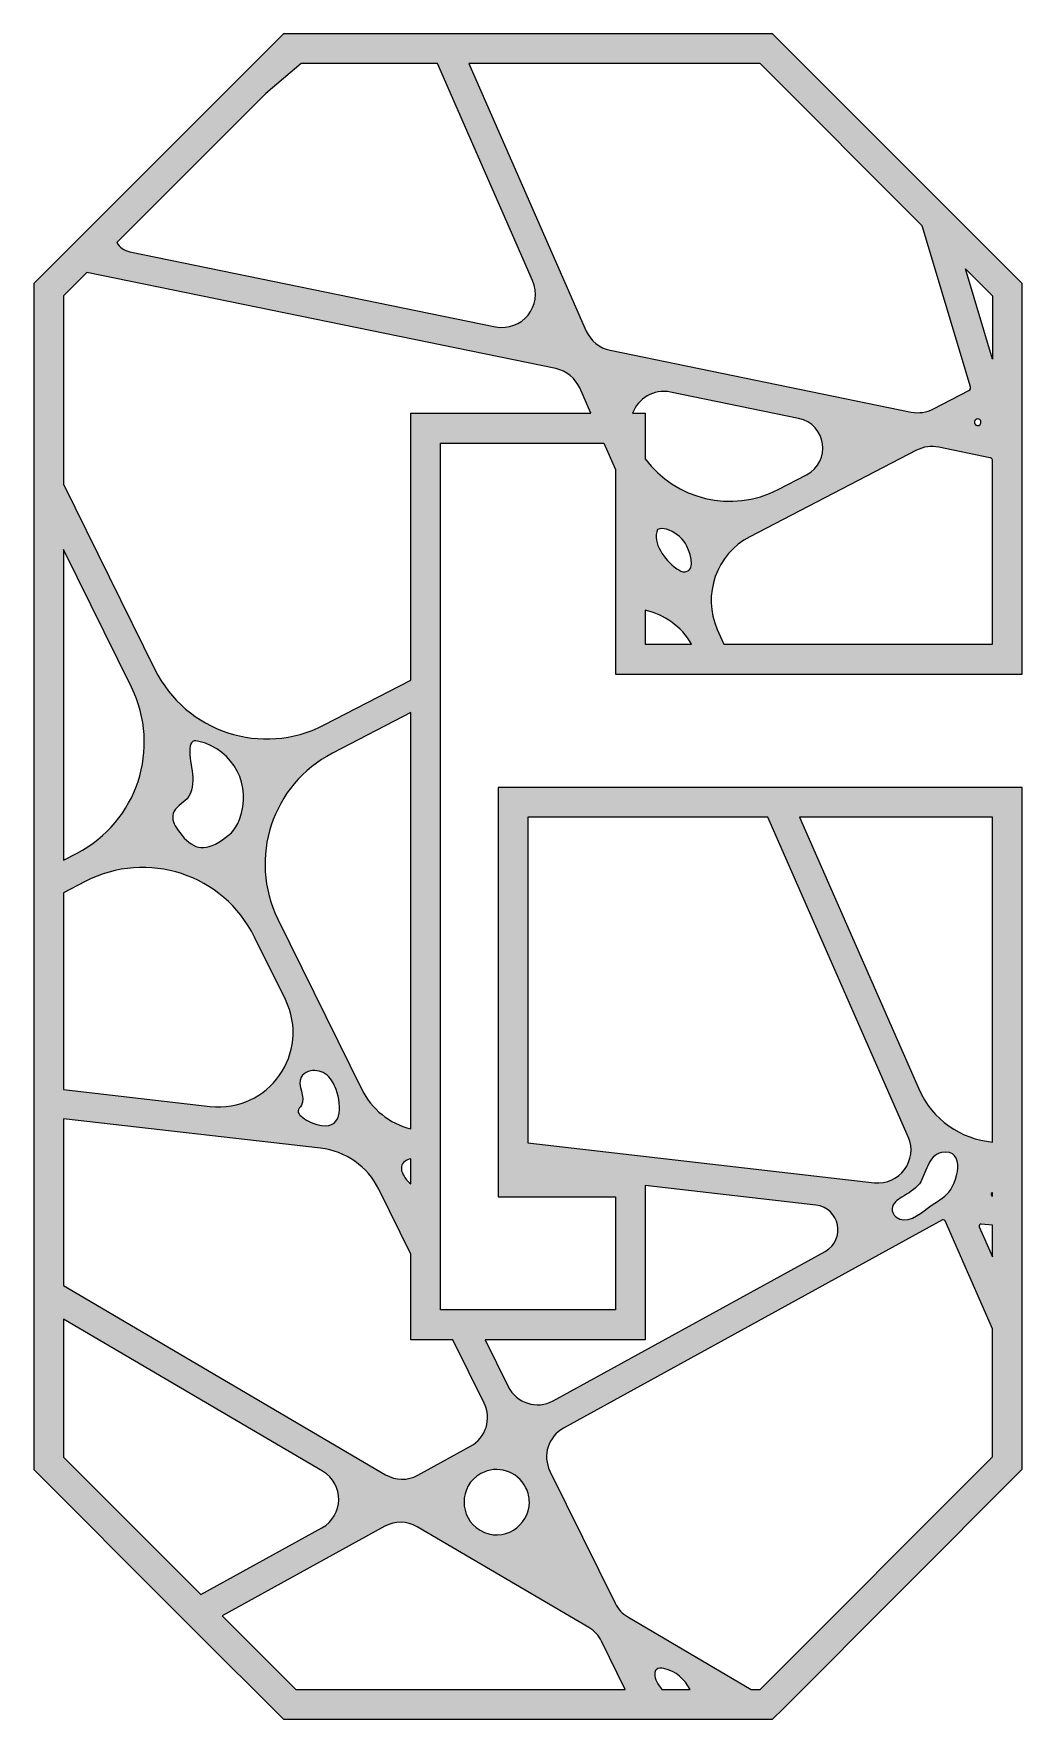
# Model space of a CAD drawing. Extents: x -1650 to 2650, y -4022 to 3022.
# Drawn here: x 919.9 to 1180.1, y 1478.2 to 1921.8 of the extents above; entities that cross this region are included whole.
import ezdxf

# ---------------------------------------------------------------- set-up
doc = ezdxf.new("R2010")
doc.units = 0
doc.header["$MEASUREMENT"] = 0
doc.layers.add('Layer 1', color=7, linetype='Continuous')

msp = doc.modelspace()

# ---------------------------------------------------------------- hatches: boundary and pattern name
at = {"layer": 'Layer 1', "true_color": 0xe6e7e8}
h = msp.add_hatch(color=254, dxfattribs=at)
h.dxf.hatch_style = 2
h.paths.add_polyline_path([(1149, 1887.11), (1114.37, 1921.75), (1031.01, 1921.75), (1022.71, 1921.75), (999.51, 1921.75), (987.76, 1921.75), (985.64, 1921.75), (919.92, 1856.03), (919.92, 1854.05), (919.92, 1819.19), (919.92, 1801.97), (919.92, 1700.24), (919.92, 1691.67), (919.92, 1644.84), (919.92, 1637.18), (919.92, 1596.97), (919.92, 1588.14), (919.92, 1543.96), (956.72, 1507.16), (962.33, 1501.55), (985.64, 1478.25), (1079.46, 1478.25), (1086.68, 1478.25), (1093.43, 1478.25), (1114.37, 1478.25), (1117.24, 1481.11), (1180.08, 1544.04), (1180.08, 1563.07), (1180.08, 1582.01), (1180.08, 1607.31), (1180.08, 1614.97), (1180.08, 1621.19), (1180.08, 1630.75), (1180.08, 1723.44), (1118.03, 1723.44), (1109.72, 1723.44), (1042.15, 1723.44), (1042.15, 1630.8), (1042.15, 1621.29), (1042.15, 1615.75), (1073.01, 1615.75), (1073.01, 1585.94), (1034.87, 1585.94), (1026.99, 1585.94), (1026.99, 1618.96), (1026.99, 1620.22), (1026.99, 1632.54), (1026.99, 1747.19), (1026.99, 1755.76), (1026.99, 1814.06), (1069.95, 1814.06), (1073.01, 1807.1), (1073.01, 1781.37), (1073.01, 1770.2), (1073.01, 1753.26), (1096.63, 1753.26), (1104.94, 1753.26), (1180.08, 1753.26), (1180.08, 1783.41), (1180.08, 1816.22), (1180.08, 1826.58), (1180.08, 1835.14), (1180.08, 1856.03)])
h.paths.add_polyline_path([(1172.23, 1836.15), (1165.11, 1859.9), (1172.23, 1852.78)])
edge = h.paths.add_edge_path()
edge.add_spline(control_points=[(1168.18, 1818.67), (1167.73, 1818.75), (1167.49, 1819.13), (1167.49, 1819.52), (1167.49, 1819.82), (1167.64, 1820.12), (1167.96, 1820.29), (1168.09, 1820.36), (1168.23, 1820.39), (1168.36, 1820.39), (1168.72, 1820.39), (1169.08, 1820.15), (1169.19, 1819.77), (1169.38, 1819.13), (1168.83, 1818.53), (1168.18, 1818.67)], knot_values=[0, 0, 0, 0, 1, 1, 1, 2, 2, 2, 3, 3, 3, 4, 4, 4, 5, 5, 5, 5], degree=3, periodic=1)
edge = h.paths.add_edge_path()
edge.add_spline(control_points=[(1111.11, 1913.9), (1111.11, 1913.9), (1153.76, 1871.24), (1153.76, 1871.24), (1153.76, 1871.24), (1166.46, 1828.88), (1166.46, 1828.88), (1166.58, 1828.48), (1166.4, 1828.05), (1166.03, 1827.86), (1166.03, 1827.86), (1156.7, 1823.02), (1156.7, 1823.02), (1154.91, 1822.09), (1152.85, 1821.81), (1150.87, 1822.21), (1150.87, 1822.21), (1071.61, 1838.47), (1071.61, 1838.47), (1068.82, 1839.04), (1066.48, 1840.93), (1065.34, 1843.53), (1065.34, 1843.53), (1034.46, 1913.9), (1034.46, 1913.9), (1034.46, 1913.9), (1111.11, 1913.9), (1111.11, 1913.9)], knot_values=[0, 0, 0, 0, 1, 1, 1, 2, 2, 2, 3, 3, 3, 4, 4, 4, 5, 5, 5, 6, 6, 6, 7, 7, 7, 8, 8, 8, 9, 9, 9, 9], degree=3, periodic=1)
edge = h.paths.add_edge_path()
edge.add_spline(control_points=[(1080.86, 1809.89), (1080.86, 1809.89), (1080.86, 1821.92), (1080.86, 1821.92), (1080.86, 1821.92), (1077.53, 1821.92), (1077.53, 1821.92), (1078.96, 1825.7), (1082.97, 1828.37), (1087.52, 1827.44), (1087.52, 1827.44), (1121.22, 1820.52), (1121.22, 1820.52), (1128.55, 1819.02), (1129.93, 1809.14), (1123.29, 1805.7), (1123.29, 1805.7), (1115.86, 1801.84), (1115.86, 1801.84), (1103.54, 1795.46), (1088.78, 1799.24), (1080.86, 1809.89)], knot_values=[0, 0, 0, 0, 1, 1, 1, 2, 2, 2, 3, 3, 3, 4, 4, 4, 5, 5, 5, 6, 6, 6, 7, 7, 7, 7], degree=3, periodic=1)
edge = h.paths.add_edge_path()
edge.add_spline(control_points=[(1091.38, 1780.15), (1090.57, 1780.09), (1089.81, 1780.53), (1089.14, 1780.99), (1087.38, 1782.23), (1085.9, 1783.87), (1084.85, 1785.74), (1083.88, 1787.45), (1083.28, 1789.58), (1084.12, 1791.34), (1084.82, 1791.69), (1085.66, 1791.57), (1086.42, 1791.35), (1088.46, 1790.75), (1090.28, 1789.39), (1091.45, 1787.62), (1092.37, 1786.22), (1094.57, 1780.36), (1091.38, 1780.15)], knot_values=[0, 0, 0, 0, 1, 1, 1, 2, 2, 2, 3, 3, 3, 4, 4, 4, 5, 5, 5, 6, 6, 6, 6], degree=3, periodic=1)
edge = h.paths.add_edge_path()
edge.add_spline(control_points=[(1026.15, 1913.9), (1026.15, 1913.9), (1051.21, 1856.78), (1051.21, 1856.78), (1054.07, 1850.26), (1048.39, 1843.23), (1041.42, 1844.66), (1041.42, 1844.66), (945.25, 1864.38), (945.25, 1864.38), (943.67, 1864.69), (942.5, 1865.62), (941.8, 1866.8), (941.8, 1866.8), (981.01, 1906.02), (981.01, 1906.02), (981.01, 1906.02), (990.27, 1913.9), (990.27, 1913.9), (990.27, 1913.9), (1026.15, 1913.9), (1026.15, 1913.9)], knot_values=[0, 0, 0, 0, 1, 1, 1, 2, 2, 2, 3, 3, 3, 4, 4, 4, 5, 5, 5, 6, 6, 6, 7, 7, 7, 7], degree=3, periodic=1)
edge = h.paths.add_edge_path()
edge.add_spline(control_points=[(927.77, 1786.03), (927.77, 1786.03), (945.64, 1749.78), (945.64, 1749.78), (953.53, 1733.76), (947.17, 1714.37), (931.32, 1706.15), (931.32, 1706.15), (927.77, 1704.31), (927.77, 1704.31), (927.77, 1704.31), (927.77, 1786.03), (927.77, 1786.03)], knot_values=[0, 0, 0, 0, 1, 1, 1, 2, 2, 2, 3, 3, 3, 4, 4, 4, 4], degree=3, periodic=1)
edge = h.paths.add_edge_path()
edge.add_spline(control_points=[(927.77, 1695.74), (927.77, 1695.74), (933.48, 1698.7), (933.48, 1698.7), (949.81, 1707.16), (969.9, 1700.57), (978.02, 1684.08), (978.02, 1684.08), (986.14, 1667.62), (986.14, 1667.62), (992.99, 1653.71), (981.74, 1637.74), (966.34, 1639.51), (966.34, 1639.51), (927.77, 1643.93), (927.77, 1643.93), (927.77, 1643.93), (927.77, 1695.74), (927.77, 1695.74)], knot_values=[0, 0, 0, 0, 1, 1, 1, 2, 2, 2, 3, 3, 3, 4, 4, 4, 5, 5, 5, 6, 6, 6, 6], degree=3, periodic=1)
edge = h.paths.add_edge_path()
edge.add_spline(control_points=[(961.7, 1726.96), (961.47, 1729.23), (960.86, 1731.48), (961.01, 1733.76), (961.05, 1734.42), (961.21, 1735.18), (961.79, 1735.52), (962.27, 1735.8), (962.87, 1735.7), (963.41, 1735.56), (972.65, 1733.24), (977.47, 1723.9), (974.1, 1715.01), (972.99, 1712.08), (971.25, 1710.62), (968.61, 1709.02), (963.88, 1706.15), (960.96, 1707.86), (957.78, 1712.35), (956.91, 1713.58), (956.18, 1715.12), (956.63, 1716.56), (957.16, 1718.29), (959.08, 1719.11), (960.26, 1720.47), (961.75, 1722.2), (961.95, 1724.7), (961.7, 1726.96)], knot_values=[0, 0, 0, 0, 1, 1, 1, 2, 2, 2, 3, 3, 3, 4, 4, 4, 5, 5, 5, 6, 6, 6, 7, 7, 7, 8, 8, 8, 9, 9, 9, 9], degree=3, periodic=1)
edge = h.paths.add_edge_path()
edge.add_spline(control_points=[(927.77, 1547.21), (927.77, 1547.21), (927.77, 1583.53), (927.77, 1583.53), (927.77, 1583.53), (995.94, 1543.5), (995.94, 1543.5), (1001.68, 1540.13), (1001.56, 1531.8), (995.73, 1528.59), (995.73, 1528.59), (963.89, 1511.09), (963.89, 1511.09), (963.89, 1511.09), (927.77, 1547.21), (927.77, 1547.21)], knot_values=[0, 0, 0, 0, 1, 1, 1, 2, 2, 2, 3, 3, 3, 4, 4, 4, 5, 5, 5, 5], degree=3, periodic=1)
edge = h.paths.add_edge_path()
edge.add_spline(control_points=[(988.89, 1486.1), (988.89, 1486.1), (969.5, 1505.49), (969.5, 1505.49), (969.5, 1505.49), (1012.33, 1529.02), (1012.33, 1529.02), (1014.98, 1530.48), (1018.2, 1530.44), (1020.81, 1528.91), (1020.81, 1528.91), (1066, 1502.37), (1066, 1502.37), (1067.45, 1501.53), (1068.61, 1500.27), (1069.35, 1498.77), (1069.35, 1498.77), (1075.59, 1486.1), (1075.59, 1486.1), (1075.59, 1486.1), (988.89, 1486.1), (988.89, 1486.1)], knot_values=[0, 0, 0, 0, 1, 1, 1, 2, 2, 2, 3, 3, 3, 4, 4, 4, 5, 5, 5, 6, 6, 6, 7, 7, 7, 7], degree=3, periodic=1)
edge = h.paths.add_edge_path()
edge.add_spline(control_points=[(1033.16, 1535.39), (1033.16, 1538.34), (1034.64, 1541.29), (1037.61, 1542.91), (1041.89, 1545.26), (1047.27, 1543.57), (1049.43, 1539.18), (1050.07, 1537.89), (1050.36, 1536.58), (1050.36, 1535.34), (1050.36, 1529.23), (1043.49, 1524.41), (1037.39, 1527.99), (1034.57, 1529.65), (1033.16, 1532.53), (1033.16, 1535.39)], knot_values=[0, 0, 0, 0, 1, 1, 1, 2, 2, 2, 3, 3, 3, 4, 4, 4, 5, 5, 5, 5], degree=3, periodic=1)
edge = h.paths.add_edge_path()
edge.add_spline(control_points=[(1085.26, 1486.1), (1084.27, 1487.4), (1083.25, 1488.68), (1083.34, 1490.24), (1083.35, 1490.62), (1083.46, 1491.01), (1083.72, 1491.3), (1084.21, 1491.83), (1085.06, 1491.78), (1085.77, 1491.63), (1088.93, 1490.9), (1091.27, 1488.8), (1092.66, 1486.1), (1092.66, 1486.1), (1085.26, 1486.1), (1085.26, 1486.1)], knot_values=[0, 0, 0, 0, 1, 1, 1, 2, 2, 2, 3, 3, 3, 4, 4, 4, 5, 5, 5, 5], degree=3, periodic=1)
edge = h.paths.add_edge_path()
edge.add_spline(control_points=[(1172.23, 1547.3), (1172.23, 1547.3), (1111.11, 1486.1), (1111.11, 1486.1), (1111.11, 1486.1), (1108.74, 1486.1), (1108.74, 1486.1), (1108.74, 1486.1), (1076.25, 1505.18), (1076.25, 1505.18), (1074.81, 1506.03), (1073.64, 1507.28), (1072.9, 1508.79), (1072.9, 1508.79), (1055.77, 1543.54), (1055.77, 1543.54), (1053.74, 1547.66), (1055.32, 1552.64), (1059.34, 1554.85), (1059.34, 1554.85), (1159.05, 1609.63), (1159.05, 1609.63), (1159.14, 1609.69), (1159.25, 1609.7), (1159.35, 1609.69), (1159.53, 1609.67), (1159.68, 1609.56), (1159.76, 1609.4), (1159.76, 1609.4), (1172.23, 1580.97), (1172.23, 1580.97), (1172.23, 1580.97), (1172.23, 1547.3), (1172.23, 1547.3)], knot_values=[0, 0, 0, 0, 1, 1, 1, 2, 2, 2, 3, 3, 3, 4, 4, 4, 5, 5, 5, 6, 6, 6, 7, 7, 7, 8, 8, 8, 9, 9, 9, 10, 10, 10, 11, 11, 11, 11], degree=3, periodic=1)
edge = h.paths.add_edge_path()
edge.add_spline(control_points=[(1145.84, 1612.64), (1145.96, 1613.99), (1147.22, 1614.92), (1148.38, 1615.62), (1150.06, 1616.62), (1151.83, 1617.58), (1152.99, 1619.15), (1154.03, 1620.56), (1154.46, 1622.32), (1155.19, 1623.91), (1155.91, 1625.51), (1157.12, 1627.09), (1158.85, 1627.39), (1165.53, 1628.57), (1163.07, 1619.02), (1160.25, 1616.4), (1158.73, 1614.98), (1156.76, 1613.91), (1155.08, 1612.67), (1152.95, 1611.08), (1149.51, 1608.25), (1146.82, 1610.46), (1146.18, 1610.98), (1145.77, 1611.81), (1145.84, 1612.64)], knot_values=[0, 0, 0, 0, 1, 1, 1, 2, 2, 2, 3, 3, 3, 4, 4, 4, 5, 5, 5, 6, 6, 6, 7, 7, 7, 8, 8, 8, 8], degree=3, periodic=1)
edge = h.paths.add_edge_path()
edge.add_spline(control_points=[(1172.23, 1599.91), (1172.23, 1599.91), (1168.75, 1607.85), (1168.75, 1607.85), (1168.59, 1608.21), (1168.88, 1608.6), (1169.27, 1608.55), (1169.27, 1608.55), (1172.23, 1608.22), (1172.23, 1608.22), (1172.23, 1608.22), (1172.23, 1599.91), (1172.23, 1599.91)], knot_values=[0, 0, 0, 0, 1, 1, 1, 2, 2, 2, 3, 3, 3, 4, 4, 4, 4], degree=3, periodic=1)
edge = h.paths.add_edge_path()
edge.add_spline(control_points=[(1172.23, 1615.88), (1171.8, 1615.99), (1171.71, 1616.59), (1172.12, 1616.81), (1172.12, 1616.81), (1172.23, 1616.87), (1172.23, 1616.87), (1172.23, 1616.87), (1172.23, 1615.88), (1172.23, 1615.88)], knot_values=[0, 0, 0, 0, 1, 1, 1, 2, 2, 2, 3, 3, 3, 3], degree=3, periodic=1)
edge = h.paths.add_edge_path()
edge.add_spline(control_points=[(1172.23, 1715.58), (1172.23, 1715.58), (1172.23, 1630.14), (1172.23, 1630.14), (1164.03, 1630.9), (1156.42, 1635.94), (1152.84, 1644.11), (1152.84, 1644.11), (1121.47, 1715.58), (1121.47, 1715.58), (1121.47, 1715.58), (1172.23, 1715.58), (1172.23, 1715.58)], knot_values=[0, 0, 0, 0, 1, 1, 1, 2, 2, 2, 3, 3, 3, 4, 4, 4, 4], degree=3, periodic=1)
edge = h.paths.add_edge_path()
edge.add_spline(control_points=[(1050, 1715.58), (1050, 1715.58), (1113.16, 1715.58), (1113.16, 1715.58), (1113.16, 1715.58), (1150.06, 1631.5), (1150.06, 1631.5), (1152.74, 1625.4), (1147.78, 1618.68), (1141.15, 1619.44), (1141.15, 1619.44), (1050, 1629.9), (1050, 1629.9), (1050, 1629.9), (1050, 1715.58), (1050, 1715.58)], knot_values=[0, 0, 0, 0, 1, 1, 1, 2, 2, 2, 3, 3, 3, 4, 4, 4, 5, 5, 5, 5], degree=3, periodic=1)
edge = h.paths.add_edge_path()
edge.add_spline(control_points=[(1080.86, 1578.08), (1080.86, 1578.08), (1080.86, 1618.71), (1080.86, 1618.71), (1080.86, 1618.71), (1125.78, 1613.54), (1125.78, 1613.54), (1132.1, 1612.82), (1133.75, 1604.41), (1128.18, 1601.36), (1128.18, 1601.36), (1056.63, 1562.05), (1056.63, 1562.05), (1052.35, 1559.7), (1046.97, 1561.39), (1044.81, 1565.78), (1044.81, 1565.78), (1038.75, 1578.08), (1038.75, 1578.08), (1038.75, 1578.08), (1080.86, 1578.08), (1080.86, 1578.08)], knot_values=[0, 0, 0, 0, 1, 1, 1, 2, 2, 2, 3, 3, 3, 4, 4, 4, 5, 5, 5, 6, 6, 6, 7, 7, 7, 7], degree=3, periodic=1)
edge = h.paths.add_edge_path()
edge.add_spline(control_points=[(1038.47, 1561.42), (1040.5, 1557.31), (1038.93, 1552.33), (1034.9, 1550.11), (1034.9, 1550.11), (1021, 1542.47), (1021, 1542.47), (1018.35, 1541.02), (1015.13, 1541.07), (1012.53, 1542.59), (1012.53, 1542.59), (927.77, 1592.35), (927.77, 1592.35), (927.77, 1592.35), (927.77, 1636.27), (927.77, 1636.27), (927.77, 1636.27), (995.4, 1628.51), (995.4, 1628.51), (1002.01, 1627.76), (1007.79, 1623.69), (1010.73, 1617.72), (1010.73, 1617.72), (1019.14, 1600.66), (1019.14, 1600.66), (1019.14, 1600.66), (1019.14, 1578.08), (1019.14, 1578.08), (1019.14, 1578.08), (1030.26, 1578.08), (1030.26, 1578.08), (1030.26, 1578.08), (1038.47, 1561.42), (1038.47, 1561.42)], knot_values=[0, 0, 0, 0, 1, 1, 1, 2, 2, 2, 3, 3, 3, 4, 4, 4, 5, 5, 5, 6, 6, 6, 7, 7, 7, 8, 8, 8, 9, 9, 9, 10, 10, 10, 11, 11, 11, 11], degree=3, periodic=1)
edge = h.paths.add_edge_path()
edge.add_spline(control_points=[(990.29, 1647.22), (990.68, 1647.93), (991.4, 1648.41), (992.17, 1648.67), (993.63, 1649.17), (995.32, 1648.95), (996.6, 1648.1), (998.03, 1647.15), (998.88, 1645.54), (999.48, 1643.93), (1001.08, 1639.57), (1001.22, 1632.8), (994.47, 1634.72), (992.93, 1635.16), (991.49, 1635.93), (990.27, 1636.98), (989.89, 1637.31), (989.49, 1637.73), (989.49, 1638.24), (989.5, 1638.85), (990.04, 1639.29), (990.36, 1639.81), (991.7, 1641.97), (989.08, 1644.99), (990.29, 1647.22)], knot_values=[0, 0, 0, 0, 1, 1, 1, 2, 2, 2, 3, 3, 3, 4, 4, 4, 5, 5, 5, 6, 6, 6, 7, 7, 7, 8, 8, 8, 8], degree=3, periodic=1)
edge = h.paths.add_edge_path()
edge.add_spline(control_points=[(1019.14, 1619.15), (1018.33, 1619.78), (1017.66, 1620.57), (1017.18, 1621.48), (1016.82, 1622.15), (1016.56, 1622.92), (1016.7, 1623.66), (1016.91, 1624.78), (1018, 1625.55), (1019.14, 1625.74), (1019.14, 1625.74), (1019.14, 1619.15), (1019.14, 1619.15)], knot_values=[0, 0, 0, 0, 1, 1, 1, 2, 2, 2, 3, 3, 3, 4, 4, 4, 4], degree=3, periodic=1)
edge = h.paths.add_edge_path()
edge.add_spline(control_points=[(1019.14, 1633.61), (1013.57, 1634.99), (1008.84, 1638.75), (1006.28, 1643.96), (1006.28, 1643.96), (984.19, 1688.78), (984.19, 1688.78), (976.29, 1704.8), (982.66, 1724.2), (998.51, 1732.42), (998.51, 1732.42), (1019.14, 1743.11), (1019.14, 1743.11), (1019.14, 1743.11), (1019.14, 1633.61), (1019.14, 1633.61)], knot_values=[0, 0, 0, 0, 1, 1, 1, 2, 2, 2, 3, 3, 3, 4, 4, 4, 5, 5, 5, 5], degree=3, periodic=1)
edge = h.paths.add_edge_path()
edge.add_spline(control_points=[(1019.14, 1821.92), (1019.14, 1821.92), (1019.14, 1751.68), (1019.14, 1751.68), (1019.14, 1751.68), (996.34, 1739.87), (996.34, 1739.87), (980.02, 1731.41), (959.93, 1738.01), (951.81, 1754.5), (951.81, 1754.5), (927.77, 1803.25), (927.77, 1803.25), (927.77, 1803.25), (927.77, 1852.78), (927.77, 1852.78), (927.77, 1852.78), (933.92, 1858.92), (933.92, 1858.92), (933.92, 1858.92), (1057.33, 1833.63), (1057.33, 1833.63), (1060.12, 1833.05), (1062.46, 1831.16), (1063.6, 1828.55), (1063.6, 1828.55), (1066.5, 1821.92), (1066.5, 1821.92), (1066.5, 1821.92), (1019.14, 1821.92), (1019.14, 1821.92)], knot_values=[0, 0, 0, 0, 1, 1, 1, 2, 2, 2, 3, 3, 3, 4, 4, 4, 5, 5, 5, 6, 6, 6, 7, 7, 7, 8, 8, 8, 9, 9, 9, 10, 10, 10, 10], degree=3, periodic=1)
edge = h.paths.add_edge_path()
edge.add_spline(control_points=[(1080.86, 1761.11), (1080.86, 1761.11), (1080.86, 1770.08), (1080.86, 1770.08), (1085.86, 1768.95), (1090.35, 1765.81), (1093.06, 1761.11), (1093.06, 1761.11), (1080.86, 1761.11), (1080.86, 1761.11)], knot_values=[0, 0, 0, 0, 1, 1, 1, 2, 2, 2, 3, 3, 3, 3], degree=3, periodic=1)
edge = h.paths.add_edge_path()
edge.add_spline(control_points=[(1172.23, 1761.11), (1172.23, 1761.11), (1101.5, 1761.11), (1101.5, 1761.11), (1101.5, 1761.11), (1099.8, 1764.99), (1099.8, 1764.99), (1095.78, 1774.14), (1099.56, 1784.82), (1108.42, 1789.41), (1108.42, 1789.41), (1152.27, 1812.16), (1152.27, 1812.16), (1154.06, 1813.08), (1156.12, 1813.37), (1158.1, 1812.96), (1158.1, 1812.96), (1171.58, 1810.2), (1171.58, 1810.2), (1171.88, 1810.14), (1172.13, 1809.92), (1172.23, 1809.62), (1172.23, 1809.62), (1172.23, 1761.11), (1172.23, 1761.11)], knot_values=[0, 0, 0, 0, 1, 1, 1, 2, 2, 2, 3, 3, 3, 4, 4, 4, 5, 5, 5, 6, 6, 6, 7, 7, 7, 8, 8, 8, 8], degree=3, periodic=1)

# ---------------------------------------------------------------- linework, layer by layer
at = {"layer": 'Layer 1', "lineweight": 0}
for points in [[(1149, 1887.11), (1114.37, 1921.75), (1031.01, 1921.75), (1022.71, 1921.75), (999.51, 1921.75), (987.76, 1921.75), (985.64, 1921.75), (919.92, 1856.03), (919.92, 1854.05), (919.92, 1819.19), (919.92, 1801.97), (919.92, 1700.24), (919.92, 1691.67), (919.92, 1644.84), (919.92, 1637.18), (919.92, 1596.97), (919.92, 1588.14), (919.92, 1543.96), (956.72, 1507.16), (962.33, 1501.55), (985.64, 1478.25), (1079.46, 1478.25), (1086.68, 1478.25), (1093.43, 1478.25), (1114.37, 1478.25), (1117.24, 1481.11), (1180.08, 1544.04), (1180.08, 1563.07), (1180.08, 1582.01), (1180.08, 1607.31), (1180.08, 1614.97), (1180.08, 1621.19), (1180.08, 1630.75), (1180.08, 1723.44), (1118.03, 1723.44), (1109.72, 1723.44), (1042.15, 1723.44), (1042.15, 1630.8), (1042.15, 1621.29), (1042.15, 1615.75), (1073.01, 1615.75), (1073.01, 1585.94), (1034.87, 1585.94), (1026.99, 1585.94), (1026.99, 1618.96), (1026.99, 1620.22), (1026.99, 1632.54), (1026.99, 1747.19), (1026.99, 1755.76), (1026.99, 1814.06), (1069.95, 1814.06), (1073.01, 1807.1), (1073.01, 1781.37), (1073.01, 1770.2), (1073.01, 1753.26), (1096.63, 1753.26), (1104.94, 1753.26), (1180.08, 1753.26), (1180.08, 1783.41), (1180.08, 1816.22), (1180.08, 1826.58), (1180.08, 1835.14), (1180.08, 1856.03), (1149, 1887.11)], [(1172.23, 1836.15), (1165.11, 1859.9), (1172.23, 1852.78), (1172.23, 1836.15)]]:
    msp.add_lwpolyline(points, dxfattribs=at)
for points, knots in [([(1026.15, 1913.9), (1026.15, 1913.9), (1051.21, 1856.78), (1051.21, 1856.78), (1054.07, 1850.26), (1048.39, 1843.23), (1041.42, 1844.66), (1041.42, 1844.66), (945.25, 1864.38), (945.25, 1864.38), (943.67, 1864.69), (942.5, 1865.62), (941.8, 1866.8), (941.8, 1866.8), (981.01, 1906.02), (981.01, 1906.02), (981.01, 1906.02), (990.27, 1913.9), (990.27, 1913.9), (990.27, 1913.9), (1026.15, 1913.9), (1026.15, 1913.9)], [0, 0, 0, 0, 1, 1, 1, 2, 2, 2, 3, 3, 3, 4, 4, 4, 5, 5, 5, 6, 6, 6, 7, 7, 7, 7]), ([(1111.11, 1913.9), (1111.11, 1913.9), (1153.76, 1871.24), (1153.76, 1871.24), (1153.76, 1871.24), (1166.46, 1828.88), (1166.46, 1828.88), (1166.58, 1828.48), (1166.4, 1828.05), (1166.03, 1827.86), (1166.03, 1827.86), (1156.7, 1823.02), (1156.7, 1823.02), (1154.91, 1822.09), (1152.85, 1821.81), (1150.87, 1822.21), (1150.87, 1822.21), (1071.61, 1838.47), (1071.61, 1838.47), (1068.82, 1839.04), (1066.48, 1840.93), (1065.34, 1843.53), (1065.34, 1843.53), (1034.46, 1913.9), (1034.46, 1913.9), (1034.46, 1913.9), (1111.11, 1913.9), (1111.11, 1913.9)], [0, 0, 0, 0, 1, 1, 1, 2, 2, 2, 3, 3, 3, 4, 4, 4, 5, 5, 5, 6, 6, 6, 7, 7, 7, 8, 8, 8, 9, 9, 9, 9]), ([(1019.14, 1821.92), (1019.14, 1821.92), (1019.14, 1751.68), (1019.14, 1751.68), (1019.14, 1751.68), (996.34, 1739.87), (996.34, 1739.87), (980.02, 1731.41), (959.93, 1738.01), (951.81, 1754.5), (951.81, 1754.5), (927.77, 1803.25), (927.77, 1803.25), (927.77, 1803.25), (927.77, 1852.78), (927.77, 1852.78), (927.77, 1852.78), (933.92, 1858.92), (933.92, 1858.92), (933.92, 1858.92), (1057.33, 1833.63), (1057.33, 1833.63), (1060.12, 1833.05), (1062.46, 1831.16), (1063.6, 1828.55), (1063.6, 1828.55), (1066.5, 1821.92), (1066.5, 1821.92), (1066.5, 1821.92), (1019.14, 1821.92), (1019.14, 1821.92)], [0, 0, 0, 0, 1, 1, 1, 2, 2, 2, 3, 3, 3, 4, 4, 4, 5, 5, 5, 6, 6, 6, 7, 7, 7, 8, 8, 8, 9, 9, 9, 10, 10, 10, 10]), ([(1080.86, 1809.89), (1080.86, 1809.89), (1080.86, 1821.92), (1080.86, 1821.92), (1080.86, 1821.92), (1077.53, 1821.92), (1077.53, 1821.92), (1078.96, 1825.7), (1082.97, 1828.37), (1087.52, 1827.44), (1087.52, 1827.44), (1121.22, 1820.52), (1121.22, 1820.52), (1128.55, 1819.02), (1129.93, 1809.14), (1123.29, 1805.7), (1123.29, 1805.7), (1115.86, 1801.84), (1115.86, 1801.84), (1103.54, 1795.46), (1088.78, 1799.24), (1080.86, 1809.89)], [0, 0, 0, 0, 1, 1, 1, 2, 2, 2, 3, 3, 3, 4, 4, 4, 5, 5, 5, 6, 6, 6, 7, 7, 7, 7]), ([(1168.18, 1818.67), (1167.73, 1818.75), (1167.49, 1819.13), (1167.49, 1819.52), (1167.49, 1819.82), (1167.64, 1820.12), (1167.96, 1820.29), (1168.09, 1820.36), (1168.23, 1820.39), (1168.36, 1820.39), (1168.72, 1820.39), (1169.08, 1820.15), (1169.19, 1819.77), (1169.38, 1819.13), (1168.83, 1818.53), (1168.18, 1818.67)], [0, 0, 0, 0, 1, 1, 1, 2, 2, 2, 3, 3, 3, 4, 4, 4, 5, 5, 5, 5]), ([(1172.23, 1761.11), (1172.23, 1761.11), (1101.5, 1761.11), (1101.5, 1761.11), (1101.5, 1761.11), (1099.8, 1764.99), (1099.8, 1764.99), (1095.78, 1774.14), (1099.56, 1784.82), (1108.42, 1789.41), (1108.42, 1789.41), (1152.27, 1812.16), (1152.27, 1812.16), (1154.06, 1813.08), (1156.12, 1813.37), (1158.1, 1812.96), (1158.1, 1812.96), (1171.58, 1810.2), (1171.58, 1810.2), (1171.88, 1810.14), (1172.13, 1809.92), (1172.23, 1809.62), (1172.23, 1809.62), (1172.23, 1761.11), (1172.23, 1761.11)], [0, 0, 0, 0, 1, 1, 1, 2, 2, 2, 3, 3, 3, 4, 4, 4, 5, 5, 5, 6, 6, 6, 7, 7, 7, 8, 8, 8, 8]), ([(1091.38, 1780.15), (1090.57, 1780.09), (1089.81, 1780.53), (1089.14, 1780.99), (1087.38, 1782.23), (1085.9, 1783.87), (1084.85, 1785.74), (1083.88, 1787.45), (1083.28, 1789.58), (1084.12, 1791.34), (1084.82, 1791.69), (1085.66, 1791.57), (1086.42, 1791.35), (1088.46, 1790.75), (1090.28, 1789.39), (1091.45, 1787.62), (1092.37, 1786.22), (1094.57, 1780.36), (1091.38, 1780.15)], [0, 0, 0, 0, 1, 1, 1, 2, 2, 2, 3, 3, 3, 4, 4, 4, 5, 5, 5, 6, 6, 6, 6]), ([(927.77, 1786.03), (927.77, 1786.03), (945.64, 1749.78), (945.64, 1749.78), (953.53, 1733.76), (947.17, 1714.37), (931.32, 1706.15), (931.32, 1706.15), (927.77, 1704.31), (927.77, 1704.31), (927.77, 1704.31), (927.77, 1786.03), (927.77, 1786.03)], [0, 0, 0, 0, 1, 1, 1, 2, 2, 2, 3, 3, 3, 4, 4, 4, 4]), ([(1080.86, 1761.11), (1080.86, 1761.11), (1080.86, 1770.08), (1080.86, 1770.08), (1085.86, 1768.95), (1090.35, 1765.81), (1093.06, 1761.11), (1093.06, 1761.11), (1080.86, 1761.11), (1080.86, 1761.11)], [0, 0, 0, 0, 1, 1, 1, 2, 2, 2, 3, 3, 3, 3]), ([(1019.14, 1633.61), (1013.57, 1634.99), (1008.84, 1638.75), (1006.28, 1643.96), (1006.28, 1643.96), (984.19, 1688.78), (984.19, 1688.78), (976.29, 1704.8), (982.66, 1724.2), (998.51, 1732.42), (998.51, 1732.42), (1019.14, 1743.11), (1019.14, 1743.11), (1019.14, 1743.11), (1019.14, 1633.61), (1019.14, 1633.61)], [0, 0, 0, 0, 1, 1, 1, 2, 2, 2, 3, 3, 3, 4, 4, 4, 5, 5, 5, 5]), ([(961.7, 1726.96), (961.47, 1729.23), (960.86, 1731.48), (961.01, 1733.76), (961.05, 1734.42), (961.21, 1735.18), (961.79, 1735.52), (962.27, 1735.8), (962.87, 1735.7), (963.41, 1735.56), (972.65, 1733.24), (977.47, 1723.9), (974.1, 1715.01), (972.99, 1712.08), (971.25, 1710.62), (968.61, 1709.02), (963.88, 1706.15), (960.96, 1707.86), (957.78, 1712.35), (956.91, 1713.58), (956.18, 1715.12), (956.63, 1716.56), (957.16, 1718.29), (959.08, 1719.11), (960.26, 1720.47), (961.75, 1722.2), (961.95, 1724.7), (961.7, 1726.96)], [0, 0, 0, 0, 1, 1, 1, 2, 2, 2, 3, 3, 3, 4, 4, 4, 5, 5, 5, 6, 6, 6, 7, 7, 7, 8, 8, 8, 9, 9, 9, 9]), ([(1050, 1715.58), (1050, 1715.58), (1113.16, 1715.58), (1113.16, 1715.58), (1113.16, 1715.58), (1150.06, 1631.5), (1150.06, 1631.5), (1152.74, 1625.4), (1147.78, 1618.68), (1141.15, 1619.44), (1141.15, 1619.44), (1050, 1629.9), (1050, 1629.9), (1050, 1629.9), (1050, 1715.58), (1050, 1715.58)], [0, 0, 0, 0, 1, 1, 1, 2, 2, 2, 3, 3, 3, 4, 4, 4, 5, 5, 5, 5]), ([(1172.23, 1715.58), (1172.23, 1715.58), (1172.23, 1630.14), (1172.23, 1630.14), (1164.03, 1630.9), (1156.42, 1635.94), (1152.84, 1644.11), (1152.84, 1644.11), (1121.47, 1715.58), (1121.47, 1715.58), (1121.47, 1715.58), (1172.23, 1715.58), (1172.23, 1715.58)], [0, 0, 0, 0, 1, 1, 1, 2, 2, 2, 3, 3, 3, 4, 4, 4, 4]), ([(927.77, 1695.74), (927.77, 1695.74), (933.48, 1698.7), (933.48, 1698.7), (949.81, 1707.16), (969.9, 1700.57), (978.02, 1684.08), (978.02, 1684.08), (986.14, 1667.62), (986.14, 1667.62), (992.99, 1653.71), (981.74, 1637.74), (966.34, 1639.51), (966.34, 1639.51), (927.77, 1643.93), (927.77, 1643.93), (927.77, 1643.93), (927.77, 1695.74), (927.77, 1695.74)], [0, 0, 0, 0, 1, 1, 1, 2, 2, 2, 3, 3, 3, 4, 4, 4, 5, 5, 5, 6, 6, 6, 6]), ([(990.29, 1647.22), (990.68, 1647.93), (991.4, 1648.41), (992.17, 1648.67), (993.63, 1649.17), (995.32, 1648.95), (996.6, 1648.1), (998.03, 1647.15), (998.88, 1645.54), (999.48, 1643.93), (1001.08, 1639.57), (1001.22, 1632.8), (994.47, 1634.72), (992.93, 1635.16), (991.49, 1635.93), (990.27, 1636.98), (989.89, 1637.31), (989.49, 1637.73), (989.49, 1638.24), (989.5, 1638.85), (990.04, 1639.29), (990.36, 1639.81), (991.7, 1641.97), (989.08, 1644.99), (990.29, 1647.22)], [0, 0, 0, 0, 1, 1, 1, 2, 2, 2, 3, 3, 3, 4, 4, 4, 5, 5, 5, 6, 6, 6, 7, 7, 7, 8, 8, 8, 8]), ([(1038.47, 1561.42), (1040.5, 1557.31), (1038.93, 1552.33), (1034.9, 1550.11), (1034.9, 1550.11), (1021, 1542.47), (1021, 1542.47), (1018.35, 1541.02), (1015.13, 1541.07), (1012.53, 1542.59), (1012.53, 1542.59), (927.77, 1592.35), (927.77, 1592.35), (927.77, 1592.35), (927.77, 1636.27), (927.77, 1636.27), (927.77, 1636.27), (995.4, 1628.51), (995.4, 1628.51), (1002.01, 1627.76), (1007.79, 1623.69), (1010.73, 1617.72), (1010.73, 1617.72), (1019.14, 1600.66), (1019.14, 1600.66), (1019.14, 1600.66), (1019.14, 1578.08), (1019.14, 1578.08), (1019.14, 1578.08), (1030.26, 1578.08), (1030.26, 1578.08), (1030.26, 1578.08), (1038.47, 1561.42), (1038.47, 1561.42)], [0, 0, 0, 0, 1, 1, 1, 2, 2, 2, 3, 3, 3, 4, 4, 4, 5, 5, 5, 6, 6, 6, 7, 7, 7, 8, 8, 8, 9, 9, 9, 10, 10, 10, 11, 11, 11, 11]), ([(1145.84, 1612.64), (1145.96, 1613.99), (1147.22, 1614.92), (1148.38, 1615.62), (1150.06, 1616.62), (1151.83, 1617.58), (1152.99, 1619.15), (1154.03, 1620.56), (1154.46, 1622.32), (1155.19, 1623.91), (1155.91, 1625.51), (1157.12, 1627.09), (1158.85, 1627.39), (1165.53, 1628.57), (1163.07, 1619.02), (1160.25, 1616.4), (1158.73, 1614.98), (1156.76, 1613.91), (1155.08, 1612.67), (1152.95, 1611.08), (1149.51, 1608.25), (1146.82, 1610.46), (1146.18, 1610.98), (1145.77, 1611.81), (1145.84, 1612.64)], [0, 0, 0, 0, 1, 1, 1, 2, 2, 2, 3, 3, 3, 4, 4, 4, 5, 5, 5, 6, 6, 6, 7, 7, 7, 8, 8, 8, 8]), ([(1019.14, 1619.15), (1018.33, 1619.78), (1017.66, 1620.57), (1017.18, 1621.48), (1016.82, 1622.15), (1016.56, 1622.92), (1016.7, 1623.66), (1016.91, 1624.78), (1018, 1625.55), (1019.14, 1625.74), (1019.14, 1625.74), (1019.14, 1619.15), (1019.14, 1619.15)], [0, 0, 0, 0, 1, 1, 1, 2, 2, 2, 3, 3, 3, 4, 4, 4, 4]), ([(1080.86, 1578.08), (1080.86, 1578.08), (1080.86, 1618.71), (1080.86, 1618.71), (1080.86, 1618.71), (1125.78, 1613.54), (1125.78, 1613.54), (1132.1, 1612.82), (1133.75, 1604.41), (1128.18, 1601.36), (1128.18, 1601.36), (1056.63, 1562.05), (1056.63, 1562.05), (1052.35, 1559.7), (1046.97, 1561.39), (1044.81, 1565.78), (1044.81, 1565.78), (1038.75, 1578.08), (1038.75, 1578.08), (1038.75, 1578.08), (1080.86, 1578.08), (1080.86, 1578.08)], [0, 0, 0, 0, 1, 1, 1, 2, 2, 2, 3, 3, 3, 4, 4, 4, 5, 5, 5, 6, 6, 6, 7, 7, 7, 7]), ([(1172.23, 1615.88), (1171.8, 1615.99), (1171.71, 1616.59), (1172.12, 1616.81), (1172.12, 1616.81), (1172.23, 1616.87), (1172.23, 1616.87), (1172.23, 1616.87), (1172.23, 1615.88), (1172.23, 1615.88)], [0, 0, 0, 0, 1, 1, 1, 2, 2, 2, 3, 3, 3, 3]), ([(1172.23, 1547.3), (1172.23, 1547.3), (1111.11, 1486.1), (1111.11, 1486.1), (1111.11, 1486.1), (1108.74, 1486.1), (1108.74, 1486.1), (1108.74, 1486.1), (1076.25, 1505.18), (1076.25, 1505.18), (1074.81, 1506.03), (1073.64, 1507.28), (1072.9, 1508.79), (1072.9, 1508.79), (1055.77, 1543.54), (1055.77, 1543.54), (1053.74, 1547.66), (1055.32, 1552.64), (1059.34, 1554.85), (1059.34, 1554.85), (1159.05, 1609.63), (1159.05, 1609.63), (1159.14, 1609.69), (1159.25, 1609.7), (1159.35, 1609.69), (1159.53, 1609.67), (1159.68, 1609.56), (1159.76, 1609.4), (1159.76, 1609.4), (1172.23, 1580.97), (1172.23, 1580.97), (1172.23, 1580.97), (1172.23, 1547.3), (1172.23, 1547.3)], [0, 0, 0, 0, 1, 1, 1, 2, 2, 2, 3, 3, 3, 4, 4, 4, 5, 5, 5, 6, 6, 6, 7, 7, 7, 8, 8, 8, 9, 9, 9, 10, 10, 10, 11, 11, 11, 11]), ([(1172.23, 1599.91), (1172.23, 1599.91), (1168.75, 1607.85), (1168.75, 1607.85), (1168.59, 1608.21), (1168.88, 1608.6), (1169.27, 1608.55), (1169.27, 1608.55), (1172.23, 1608.22), (1172.23, 1608.22), (1172.23, 1608.22), (1172.23, 1599.91), (1172.23, 1599.91)], [0, 0, 0, 0, 1, 1, 1, 2, 2, 2, 3, 3, 3, 4, 4, 4, 4]), ([(927.77, 1547.21), (927.77, 1547.21), (927.77, 1583.53), (927.77, 1583.53), (927.77, 1583.53), (995.94, 1543.5), (995.94, 1543.5), (1001.68, 1540.13), (1001.56, 1531.8), (995.73, 1528.59), (995.73, 1528.59), (963.89, 1511.09), (963.89, 1511.09), (963.89, 1511.09), (927.77, 1547.21), (927.77, 1547.21)], [0, 0, 0, 0, 1, 1, 1, 2, 2, 2, 3, 3, 3, 4, 4, 4, 5, 5, 5, 5]), ([(1033.16, 1535.39), (1033.16, 1538.34), (1034.64, 1541.29), (1037.61, 1542.91), (1041.89, 1545.26), (1047.27, 1543.57), (1049.43, 1539.18), (1050.07, 1537.89), (1050.36, 1536.58), (1050.36, 1535.34), (1050.36, 1529.23), (1043.49, 1524.41), (1037.39, 1527.99), (1034.57, 1529.65), (1033.16, 1532.53), (1033.16, 1535.39)], [0, 0, 0, 0, 1, 1, 1, 2, 2, 2, 3, 3, 3, 4, 4, 4, 5, 5, 5, 5]), ([(988.89, 1486.1), (988.89, 1486.1), (969.5, 1505.49), (969.5, 1505.49), (969.5, 1505.49), (1012.33, 1529.02), (1012.33, 1529.02), (1014.98, 1530.48), (1018.2, 1530.44), (1020.81, 1528.91), (1020.81, 1528.91), (1066, 1502.37), (1066, 1502.37), (1067.45, 1501.53), (1068.61, 1500.27), (1069.35, 1498.77), (1069.35, 1498.77), (1075.59, 1486.1), (1075.59, 1486.1), (1075.59, 1486.1), (988.89, 1486.1), (988.89, 1486.1)], [0, 0, 0, 0, 1, 1, 1, 2, 2, 2, 3, 3, 3, 4, 4, 4, 5, 5, 5, 6, 6, 6, 7, 7, 7, 7]), ([(1085.26, 1486.1), (1084.27, 1487.4), (1083.25, 1488.68), (1083.34, 1490.24), (1083.35, 1490.62), (1083.46, 1491.01), (1083.72, 1491.3), (1084.21, 1491.83), (1085.06, 1491.78), (1085.77, 1491.63), (1088.93, 1490.9), (1091.27, 1488.8), (1092.66, 1486.1), (1092.66, 1486.1), (1085.26, 1486.1), (1085.26, 1486.1)], [0, 0, 0, 0, 1, 1, 1, 2, 2, 2, 3, 3, 3, 4, 4, 4, 5, 5, 5, 5])]:
    msp.add_open_spline(points, degree=3, knots=knots, dxfattribs=at)

doc.saveas('drawing.dxf')
